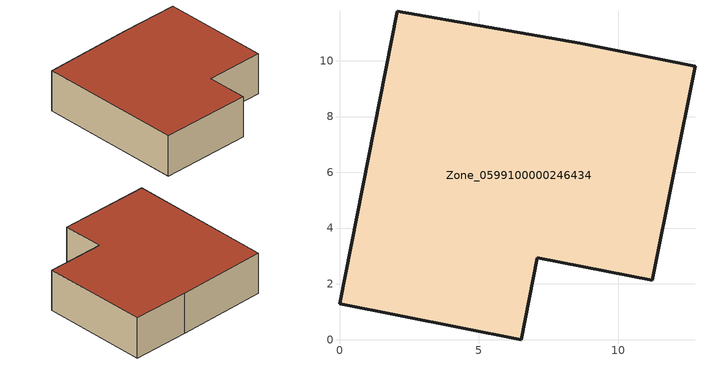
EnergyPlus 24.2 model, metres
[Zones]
Zone_0599100000246434
 floor ground (C_G): 12.75,9.8 11.22,2.12 7.1,2.94 6.51,0 0,1.29 2.08,11.77 8.63,10.62 z0
 wall outside (C_F): 7.1,2.94 11.22,2.12 12.75,9.8 8.63,10.62 2.08,11.77 0,1.29 6.51,0 7.1,2.94 z0:3.03
 roof outside (C_R): 11.22,2.12 12.75,9.8 8.63,10.62 2.08,11.77 0,1.29 6.51,0 7.1,2.94 z3.03
[BUILDING]
Pand.0599100000246434: North Axis=0; Terrain=City; Loads Convergence Tolerance Value=0.04; Temperature Convergence Tolerance Value=0.4; Solar Distribution=FullExterior; Maximum Number of Warmup Days=25; Minimum Number of Warmup Days=1
[Site:Location]
Rotterdam.The.Hague.AP_ZH_NLD Design_Conditions: Latitude=51.96; Longitude=4.45; Time Zone=1; Elevation=-4.5
[SITE:GROUNDTEMPERATURE:BUILDINGSURFACE]
18, 18, 18, 18, 18, 18, 18, 18, 18, 18, 18, 18
[MATERIAL] Thermal Absorptance=0.9; Solar Absorptance=0.7; Visible Absorptance=0.7
Name | Roughness | Thickness | Conductivity | Density | Specific Heat
G.TI.1975-1991 | MediumSmooth | 0.15 | 0.288461 | 540 | 1210
F.TI.1975-1991 | Rough | 0.3 | 0.230769 | 1920 | 840
R.TI.1975-1991 | MediumRough | 0.2 | 0.153846 | 1500 | 1000
[CONSTRUCTION]
C_G: G.TI.1975-1991
C_F: F.TI.1975-1991
C_R: R.TI.1975-1991
[ZONE]
Zone_0599100000246434: Type=1; Multiplier=1; Ceiling Height=Autocalculate; Volume=Autocalculate; Floor Area=autocalculate; Part of Total Floor Area=Yes
[ZONEINFILTRATION:DESIGNFLOWRATE]
Infil_Zone_0599100000246434: Zone or ZoneList or Space or SpaceList=Zone_0599100000246434; Schedule=AlwaysOn; Design Flow Rate Calculation Method=Flow/Area; Flow Rate per Floor Area=0.003; Constant Term Coefficient=1; Temperature Term Coefficient=0; Velocity Term Coefficient=0; Velocity Squared Term Coefficient=0
[HVACTEMPLATE:ZONE:IDEALLOADSAIRSYSTEM]
Zone_0599100000246434: Maximum Heating Supply Air Temperature=50; Minimum Cooling Supply Air Temperature=13; Maximum Heating Supply Air Humidity Ratio=0.0156; Minimum Cooling Supply Air Humidity Ratio=0.0077; Heating Limit=NoLimit; Cooling Limit=NoLimit; Dehumidification Control Type=ConstantSensibleHeatRatio; Cooling Sensible Heat Ratio=0.7; Dehumidification Setpoint=60; Humidification Control Type=None; Humidification Setpoint=30; Outdoor Air Method=None; Outdoor Air Flow Rate per Person=0.00944; Outdoor Air Flow Rate per Zone Floor Area=0; Outdoor Air Flow Rate per Zone=0; Demand Controlled Ventilation Type=None; Outdoor Air Economizer Type=NoEconomizer; Heat Recovery Type=None; Sensible Heat Recovery Effectiveness=0.7; Latent Heat Recovery Effectiveness=0.65
[ZONECONTROL:THERMOSTAT]
ThermostatControl_Zone_0599100000246434: Zone or ZoneList=Zone_0599100000246434; Control Type Schedule=DualSetpointControlType; Control 1=Thermostat_Zone_0599100000246434; Temperature Difference Between Cutout And Setpoint=0
[THERMOSTATSETPOINT:DUALSETPOINT]
Thermostat_Zone_0599100000246434: Heating Setpoint Temperature Schedule=HeatingSetpoint_Zone_0599100000246434; Cooling Setpoint Temperature Schedule=CoolingSetpoint_Zone_0599100000246434
[SCHEDULE:COMPACT]
HeatingSetpoint_Zone_0599100000246434: Through: 12/31, For: AllDays, Until: 24:00, 21
CoolingSetpoint_Zone_0599100000246434: Through: 12/31, For: AllDays, Until: 24:00, 24
DualSetpointControlType: Through: 12/31, For: AllDays, Until: 24:00, 4
AlwaysOn: Through: 12/31, For: AllDays, Until: 24:00, 1
